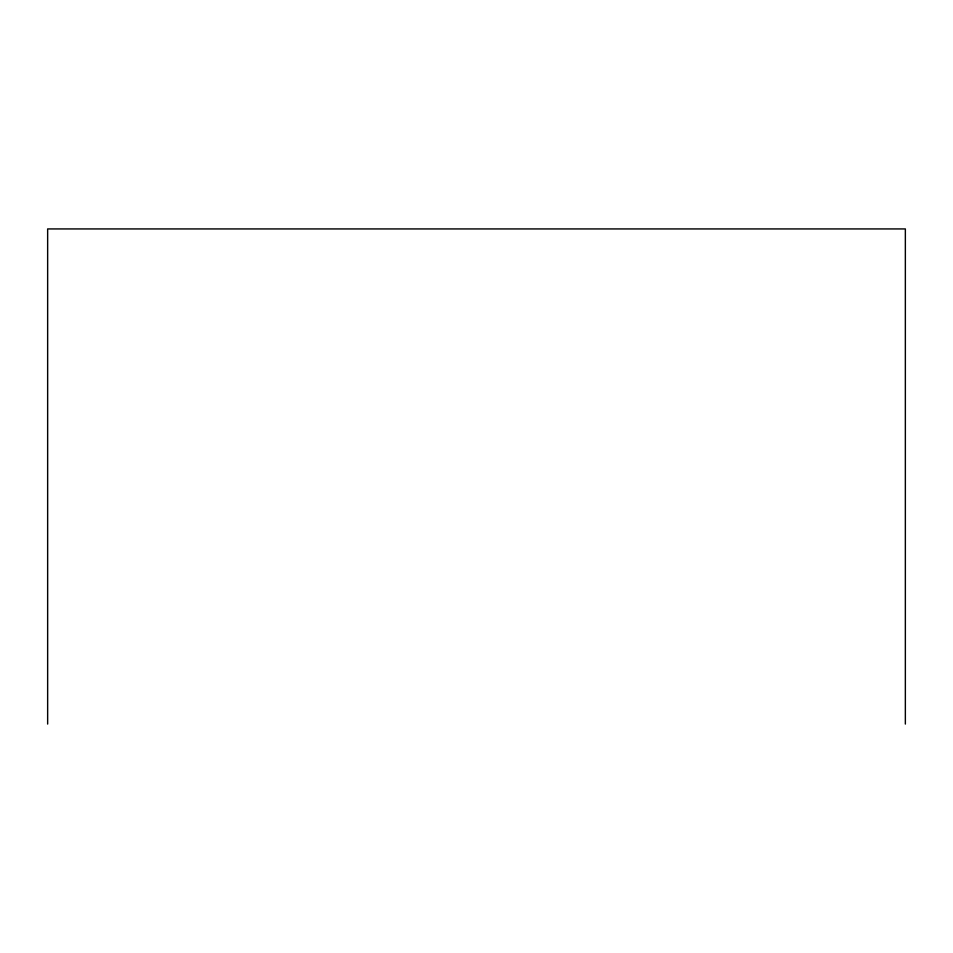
<?xml version="1.0" encoding="UTF-8"?>
<svg xmlns="http://www.w3.org/2000/svg" width="953" height="953" viewBox="0 0 953 953"><rect width="100%" height="100%" fill="white"/><g stroke="black" fill="none" stroke-linecap="round" stroke-linejoin="round"><path stroke-width="1.43" d="M905.35 724.066L905.35 228.934L47.65 228.934L47.65 724.066"/></g></svg>
